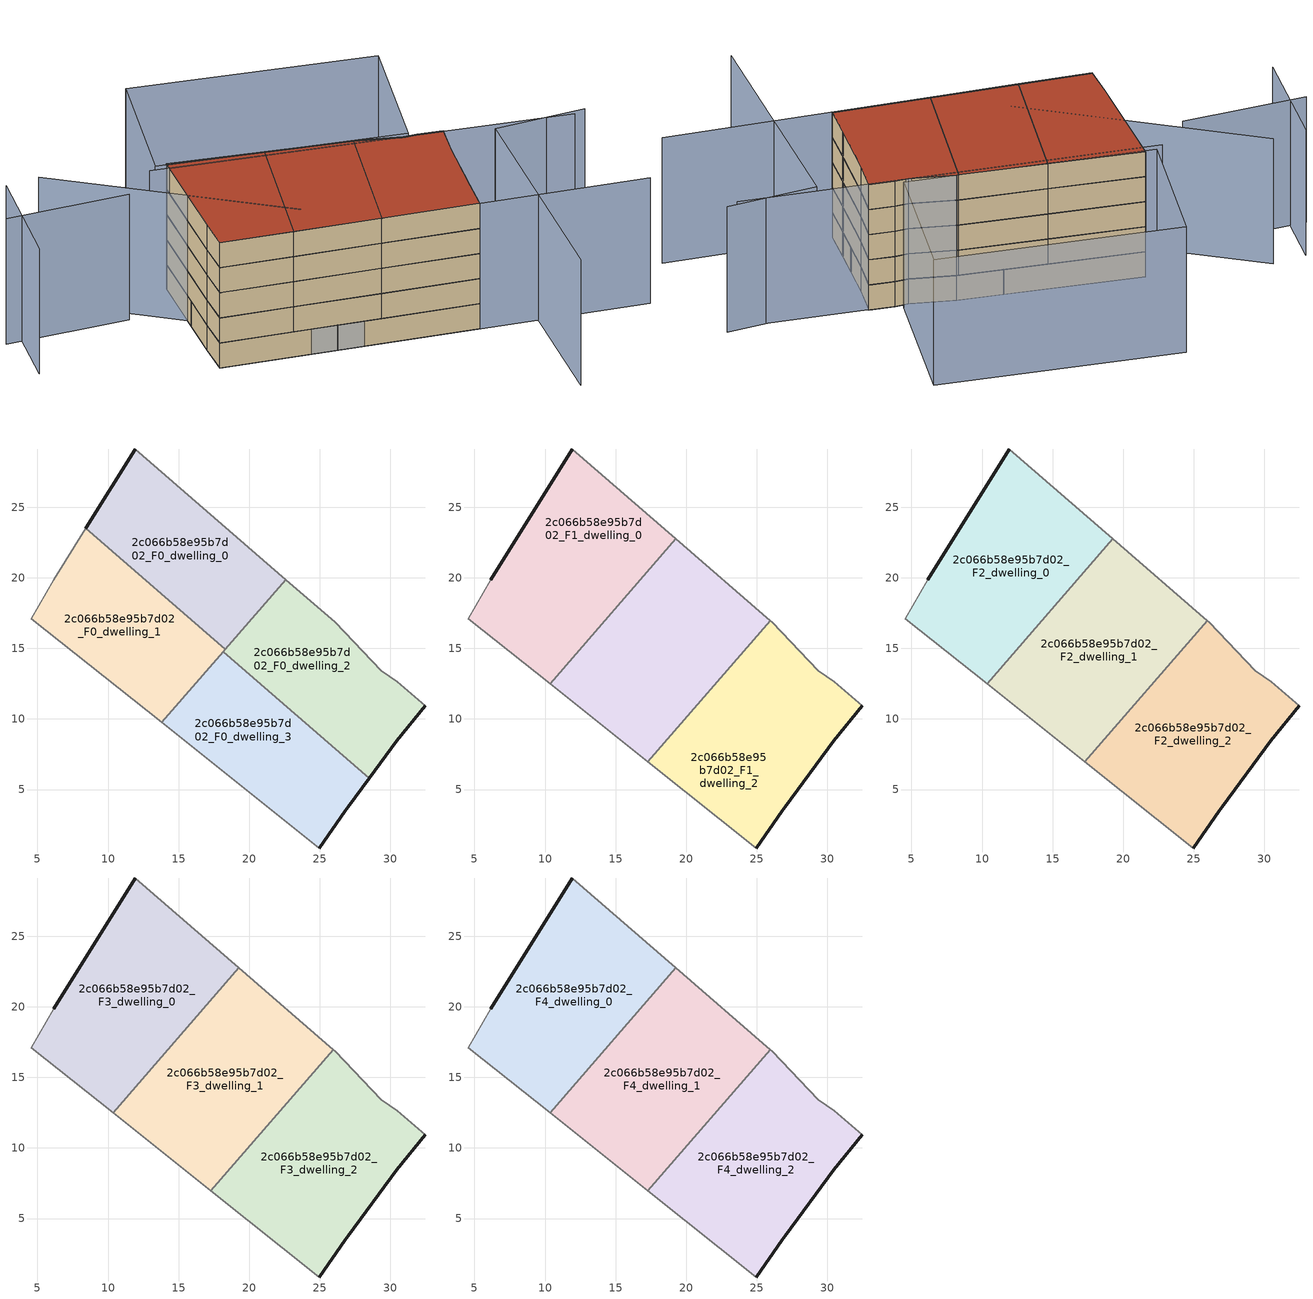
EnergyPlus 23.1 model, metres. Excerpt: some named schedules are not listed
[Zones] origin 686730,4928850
2c066b58e95b7d02_F0_dwelling_0
 floor ground (EU_floor_Construction): 18.3,14.94 22.58,19.88 11.94,29.13 8.43,23.51 z0
 wall outside (EU_wall_Construction): 8.43,23.51 11.94,29.13 z0:3
 wall adiabatic (EU_wall_Construction): 11.94,29.13 22.58,19.88 z0:3
 wall to 2c066b58e95b7d02_F0_dwelling_1 (EU_wall_Construction): 18.3,14.94 8.43,23.51 z0:3
 wall to 2c066b58e95b7d02_F0_dwelling_2 (EU_wall_Construction): 22.58,19.88 18.3,14.94 z0:3
2c066b58e95b7d02_F0_dwelling_1
 floor ground (EU_floor_Construction): 13.79,9.75 18.3,14.94 8.43,23.51 6.15,19.85 4.57,17.11 z0
 wall adiabatic (EU_wall_Construction): 13.79,9.75 4.57,17.11 6.15,19.85 8.43,23.51 z0:3
 wall to 2c066b58e95b7d02_F0_dwelling_3 (EU_wall_Construction): 18.15,14.78 13.79,9.75 z0:3
 wall to 2c066b58e95b7d02_F0_dwelling_2 (EU_wall_Construction): 18.3,14.94 18.15,14.78 z0:3
2c066b58e95b7d02_F0_dwelling_2
 floor ground (EU_floor_Construction): 30.46,8.45 32.46,10.95 30.49,12.65 29.36,13.42 26.08,16.84 22.58,19.88 18.15,14.78 28.51,5.79 z0
 wall outside (EU_wall_Construction): 32.46,10.95 30.46,8.45 28.51,5.79 z0:3
 wall adiabatic (EU_wall_Construction): 22.58,19.88 26.08,16.84 29.36,13.42 30.49,12.65 32.46,10.95 z0:3
 wall to 2c066b58e95b7d02_F0_dwelling_3 (EU_wall_Construction): 28.51,5.79 18.15,14.78 z0:3
2c066b58e95b7d02_F0_dwelling_3
 floor ground (EU_floor_Construction): 26.82,3.49 27.03,3.78 28.51,5.79 18.15,14.78 13.79,9.75 24.95,0.86 z0
 wall outside (EU_wall_Construction): 28.51,5.79 27.03,3.78 26.82,3.49 24.95,0.86 z0:3
 wall adiabatic (EU_wall_Construction): 24.95,0.86 13.79,9.75 z0:3
2c066b58e95b7d02_F1_dwelling_0
 floor to 2c066b58e95b7d02_F0_dwelling_0 (EU_floor_Construction): 14.99,17.82 19.27,22.75 11.94,29.13 8.43,23.51 z3
 floor to 2c066b58e95b7d02_F0_dwelling_1 (EU_floor_Construction): 10.36,12.49 14.99,17.82 8.43,23.51 6.15,19.85 4.57,17.11 z3
 wall outside (EU_wall_Construction): 6.15,19.85 11.94,29.13 z3:6
 wall adiabatic (EU_wall_Construction): 11.94,29.13 19.27,22.75 / 10.36,12.49 4.57,17.11 6.15,19.85 z3:6
 wall to 2c066b58e95b7d02_F1_dwelling_1 (EU_wall_Construction): 19.27,22.75 10.36,12.49 z3:6
2c066b58e95b7d02_F1_dwelling_1
 floor to 2c066b58e95b7d02_F0_dwelling_0 (EU_floor_Construction): 18.3,14.94 22.58,19.88 19.27,22.75 14.99,17.82 z3
 floor to 2c066b58e95b7d02_F0_dwelling_1 (EU_floor_Construction): 18.3,14.94 14.99,17.82 10.36,12.49 z3; 14.76,10.87 18.3,14.94 10.36,12.49 z3; 13.79,9.75 14.76,10.87 10.36,12.49 z3
 floor to 2c066b58e95b7d02_F0_dwelling_3 (EU_floor_Construction): 17.27,6.98 19.22,9.22 14.76,10.87 13.79,9.75 z3; 19.22,9.22 21.51,11.86 18.15,14.78 14.76,10.87 z3
 floor to 2c066b58e95b7d02_F0_dwelling_2 (EU_floor_Construction): 21.51,11.86 25.94,16.96 22.58,19.88 18.15,14.78 z3
 wall adiabatic (EU_wall_Construction): 19.27,22.75 25.94,16.96 / 17.27,6.98 10.36,12.49 z3:6
 wall to 2c066b58e95b7d02_F1_dwelling_2 (EU_wall_Construction): 25.94,16.96 17.27,6.98 z3:6
2c066b58e95b7d02_F1_dwelling_2
 floor to 2c066b58e95b7d02_F0_dwelling_2 (EU_floor_Construction): 30.46,8.45 32.46,10.95 30.49,12.65 29.36,13.42 26.08,16.84 25.94,16.96 21.51,11.86 28.51,5.79 z3
 floor to 2c066b58e95b7d02_F0_dwelling_3 (EU_floor_Construction): 26.82,3.49 27.03,3.78 28.51,5.79 21.51,11.86 17.27,6.98 24.95,0.86 z3
 wall outside (EU_wall_Construction): 32.46,10.95 30.46,8.45 27.03,3.78 26.82,3.49 24.95,0.86 z3:6
 wall adiabatic (EU_wall_Construction): 24.95,0.86 17.27,6.98 / 25.94,16.96 26.08,16.84 29.36,13.42 30.49,12.65 32.46,10.95 z3:6
2c066b58e95b7d02_F2_dwelling_0
 floor to 2c066b58e95b7d02_F1_dwelling_0 (EU_floor_Construction): 10.36,12.49 19.27,22.75 11.94,29.13 6.15,19.85 4.57,17.11 z6
 wall outside (EU_wall_Construction): 6.15,19.85 11.94,29.13 z6:9
 wall adiabatic (EU_wall_Construction): 11.94,29.13 19.27,22.75 / 10.36,12.49 4.57,17.11 6.15,19.85 z6:9
 wall to 2c066b58e95b7d02_F2_dwelling_1 (EU_wall_Construction): 19.27,22.75 10.36,12.49 z6:9
2c066b58e95b7d02_F2_dwelling_1
 floor to 2c066b58e95b7d02_F1_dwelling_1 (EU_floor_Construction): 17.27,6.98 25.94,16.96 19.27,22.75 10.36,12.49 z6
 wall adiabatic (EU_wall_Construction): 19.27,22.75 25.94,16.96 / 17.27,6.98 10.36,12.49 z6:9
 wall to 2c066b58e95b7d02_F2_dwelling_2 (EU_wall_Construction): 25.94,16.96 17.27,6.98 z6:9
2c066b58e95b7d02_F2_dwelling_2
 floor to 2c066b58e95b7d02_F1_dwelling_2 (EU_floor_Construction): 27.03,3.78 30.46,8.45 32.46,10.95 30.49,12.65 29.36,13.42 26.08,16.84 25.94,16.96 17.27,6.98 24.95,0.86 26.82,3.49 z6
 wall outside (EU_wall_Construction): 32.46,10.95 30.46,8.45 27.03,3.78 26.82,3.49 24.95,0.86 z6:9
 wall adiabatic (EU_wall_Construction): 24.95,0.86 17.27,6.98 / 25.94,16.96 26.08,16.84 29.36,13.42 30.49,12.65 32.46,10.95 z6:9
2c066b58e95b7d02_F3_dwelling_0
 floor to 2c066b58e95b7d02_F2_dwelling_0 (EU_floor_Construction): 10.36,12.49 19.27,22.75 11.94,29.13 6.15,19.85 4.57,17.11 z9
 wall outside (EU_wall_Construction): 6.15,19.85 11.94,29.13 z9:12
 wall adiabatic (EU_wall_Construction): 11.94,29.13 19.27,22.75 / 10.36,12.49 4.57,17.11 6.15,19.85 z9:12
 wall to 2c066b58e95b7d02_F3_dwelling_1 (EU_wall_Construction): 19.27,22.75 10.36,12.49 z9:12
2c066b58e95b7d02_F3_dwelling_1
 floor to 2c066b58e95b7d02_F2_dwelling_1 (EU_floor_Construction): 17.27,6.98 25.94,16.96 19.27,22.75 10.36,12.49 z9
 wall adiabatic (EU_wall_Construction): 19.27,22.75 25.94,16.96 / 17.27,6.98 10.36,12.49 z9:12
 wall to 2c066b58e95b7d02_F3_dwelling_2 (EU_wall_Construction): 25.94,16.96 17.27,6.98 z9:12
2c066b58e95b7d02_F3_dwelling_2
 floor to 2c066b58e95b7d02_F2_dwelling_2 (EU_floor_Construction): 27.03,3.78 30.46,8.45 32.46,10.95 30.49,12.65 29.36,13.42 26.08,16.84 25.94,16.96 17.27,6.98 24.95,0.86 26.82,3.49 z9
 wall outside (EU_wall_Construction): 32.46,10.95 30.46,8.45 27.03,3.78 26.82,3.49 24.95,0.86 z9:12
 wall adiabatic (EU_wall_Construction): 24.95,0.86 17.27,6.98 / 25.94,16.96 26.08,16.84 29.36,13.42 30.49,12.65 32.46,10.95 z9:12
2c066b58e95b7d02_F4_dwelling_0
 floor to 2c066b58e95b7d02_F3_dwelling_0 (EU_floor_Construction): 10.36,12.49 19.27,22.75 11.94,29.13 6.15,19.85 4.57,17.11 z12
 wall outside (EU_wall_Construction): 6.15,19.85 11.94,29.13 z12:15
 wall adiabatic (EU_wall_Construction): 11.94,29.13 19.27,22.75 / 10.36,12.49 4.57,17.11 6.15,19.85 z12:15
 wall to 2c066b58e95b7d02_F4_dwelling_1 (EU_wall_Construction): 19.27,22.75 10.36,12.49 z12:15
 roof outside (EU_roof_Construction): 19.27,22.75 10.36,12.49 4.57,17.11 6.15,19.85 11.94,29.13 z15
2c066b58e95b7d02_F4_dwelling_1
 floor to 2c066b58e95b7d02_F3_dwelling_1 (EU_floor_Construction): 17.27,6.98 25.94,16.96 19.27,22.75 10.36,12.49 z12
 wall adiabatic (EU_wall_Construction): 19.27,22.75 25.94,16.96 / 17.27,6.98 10.36,12.49 z12:15
 wall to 2c066b58e95b7d02_F4_dwelling_2 (EU_wall_Construction): 25.94,16.96 17.27,6.98 z12:15
 roof outside (EU_roof_Construction): 25.94,16.96 17.27,6.98 10.36,12.49 19.27,22.75 z15
2c066b58e95b7d02_F4_dwelling_2
 floor to 2c066b58e95b7d02_F3_dwelling_2 (EU_floor_Construction): 27.03,3.78 30.46,8.45 32.46,10.95 30.49,12.65 29.36,13.42 26.08,16.84 25.94,16.96 17.27,6.98 24.95,0.86 26.82,3.49 z12
 wall outside (EU_wall_Construction): 32.46,10.95 30.46,8.45 27.03,3.78 26.82,3.49 24.95,0.86 z12:15
 wall adiabatic (EU_wall_Construction): 24.95,0.86 17.27,6.98 / 25.94,16.96 26.08,16.84 29.36,13.42 30.49,12.65 32.46,10.95 z12:15
 roof outside (EU_roof_Construction): 29.36,13.42 30.49,12.65 32.46,10.95 30.46,8.45 27.03,3.78 26.82,3.49 24.95,0.86 17.27,6.98 25.94,16.96 26.08,16.84 z15
shading: 4.57,17.11 38.29,-9.78 / 2.76,37.75 13.72,14.17 / 23.35,-12.62 35.77,7.1 / 35.77,7.1 43.62,2.16 / 42.43,2.44 10.06,29.72 / -0.28,39.42 -6.72,30.57 / 5.75,29.03 -4.72,36.1 / 19.59,39.83 38.68,23.46 / 38.68,23.46 30.07,13.42 / 30.07,13.42 10.98,29.78 / 10.98,29.78 19.59,39.83 z0:15
[Building]
EU S2 Campaign: North Axis=0; Terrain=City; Solar Distribution=FullExterior
[Site:Location]
Bologna: Latitude=44.5; Longitude=11.25; Time Zone=1; Elevation=37
[SizingPeriod:WeatherFileDays]
AnnualSizingPeriod: Begin Month=1; Begin Day of Month=1; End Month=12; End Day of Month=31; Day of Week for Start Day=Monday; Use Weather File Daylight Saving Period=No; Use Weather File Rain and Snow Indicators=No
[MATERIAL]
EU_InternalMass_Material: Roughness=MediumRough; Thickness=0.1; Conductivity=1; Density=1800; Specific Heat=900; Thermal Absorptance=0.9; Solar Absorptance=0.7; Visible Absorptance=0.7
[MATERIAL:NOMASS] Roughness=MediumRough; Thermal Absorptance=0.9; Solar Absorptance=0.7; Visible Absorptance=0.7
Name | Thermal Resistance
EU_wall_NoMass | 0.905828
EU_roof_NoMass | 0.37593
EU_floor_NoMass | 0.67114
[CONSTRUCTION]
EU_wall_Construction: EU_wall_NoMass
EU_roof_Construction: EU_roof_NoMass
EU_floor_Construction: EU_floor_NoMass
EU_InternalMass_Construction: EU_InternalMass_Material
[ZONE] Type=1; Multiplier=1; Ceiling Height=autocalculate; Floor Area=autocalculate; Part of Total Floor Area=Yes
Name | Volume
2c066b58e95b7d02_F0_dwelling_0 | 266.456
2c066b58e95b7d02_F1_dwelling_0 | 355.269
2c066b58e95b7d02_F2_dwelling_0; 2c066b58e95b7d02_F3_dwelling_0; 2c066b58e95b7d02_F4_dwelling_0 | 355.271
2c066b58e95b7d02_F0_dwelling_1; 2c066b58e95b7d02_F0_dwelling_3 | 266.44
2c066b58e95b7d02_F1_dwelling_1 | 355.246
2c066b58e95b7d02_F2_dwelling_1; 2c066b58e95b7d02_F3_dwelling_1; 2c066b58e95b7d02_F4_dwelling_1 | 355.268
2c066b58e95b7d02_F0_dwelling_2 | 266.471
2c066b58e95b7d02_F1_dwelling_2 | 355.262
2c066b58e95b7d02_F2_dwelling_2; 2c066b58e95b7d02_F3_dwelling_2; 2c066b58e95b7d02_F4_dwelling_2 | 355.266
[INTERNALMASS] Construction=EU_InternalMass_Construction
Name | Zone or ZoneList | Surface Area
2c066b58e95b7d02_F0_dwelling_0_EU_InternalMass | 2c066b58e95b7d02_F0_dwelling_0 | 88.8188
2c066b58e95b7d02_F0_dwelling_1_EU_InternalMass | 2c066b58e95b7d02_F0_dwelling_1 | 88.8133
2c066b58e95b7d02_F0_dwelling_2_EU_InternalMass | 2c066b58e95b7d02_F0_dwelling_2 | 88.824
2c066b58e95b7d02_F0_dwelling_3_EU_InternalMass | 2c066b58e95b7d02_F0_dwelling_3 | 88.8132
2c066b58e95b7d02_F1_dwelling_0_EU_InternalMass | 2c066b58e95b7d02_F1_dwelling_0 | 118.424
2c066b58e95b7d02_F1_dwelling_1_EU_InternalMass | 2c066b58e95b7d02_F1_dwelling_1 | 118.423
2c066b58e95b7d02_F1_dwelling_2_EU_InternalMass | 2c066b58e95b7d02_F1_dwelling_2 | 118.422
2c066b58e95b7d02_F2_dwelling_0_EU_InternalMass | 2c066b58e95b7d02_F2_dwelling_0 | 118.424
2c066b58e95b7d02_F2_dwelling_1_EU_InternalMass | 2c066b58e95b7d02_F2_dwelling_1 | 118.423
2c066b58e95b7d02_F2_dwelling_2_EU_InternalMass | 2c066b58e95b7d02_F2_dwelling_2 | 118.422
2c066b58e95b7d02_F3_dwelling_0_EU_InternalMass | 2c066b58e95b7d02_F3_dwelling_0 | 118.424
2c066b58e95b7d02_F3_dwelling_1_EU_InternalMass | 2c066b58e95b7d02_F3_dwelling_1 | 118.423
2c066b58e95b7d02_F3_dwelling_2_EU_InternalMass | 2c066b58e95b7d02_F3_dwelling_2 | 118.422
2c066b58e95b7d02_F4_dwelling_0_EU_InternalMass | 2c066b58e95b7d02_F4_dwelling_0 | 118.424
2c066b58e95b7d02_F4_dwelling_1_EU_InternalMass | 2c066b58e95b7d02_F4_dwelling_1 | 118.423
2c066b58e95b7d02_F4_dwelling_2_EU_InternalMass | 2c066b58e95b7d02_F4_dwelling_2 | 118.422
[OTHEREQUIPMENT] Fuel Type=Electricity; Design Level Calculation Method=Watts/Area; Power per Zone Floor Area=1; Fraction Latent=0; Fraction Radiant=0; Fraction Lost=0; Carbon Dioxide Generation Rate=0; EndUse Subcategory=EU_Step8_InternalGains
Name | Zone or ZoneList or Space or SpaceList | Schedule
EU_Step8_InternalGain_2c066b58e95b7d02_F0_dwelling_0_f000 | 2c066b58e95b7d02_F0_dwelling_0 | EU_Step8_GainSchedule_2c066b58e95b7d02_F0_dwelling_0_f000
EU_Step8_InternalGain_2c066b58e95b7d02_F0_dwelling_1_f000 | 2c066b58e95b7d02_F0_dwelling_1 | EU_Step8_GainSchedule_2c066b58e95b7d02_F0_dwelling_1_f000
EU_Step8_InternalGain_2c066b58e95b7d02_F0_dwelling_2_f000 | 2c066b58e95b7d02_F0_dwelling_2 | EU_Step8_GainSchedule_2c066b58e95b7d02_F0_dwelling_2_f000
EU_Step8_InternalGain_2c066b58e95b7d02_F0_dwelling_3_f000 | 2c066b58e95b7d02_F0_dwelling_3 | EU_Step8_GainSchedule_2c066b58e95b7d02_F0_dwelling_3_f000
EU_Step8_InternalGain_2c066b58e95b7d02_F1_dwelling_0_f000 | 2c066b58e95b7d02_F1_dwelling_0 | EU_Step8_GainSchedule_2c066b58e95b7d02_F1_dwelling_0_f000
EU_Step8_InternalGain_2c066b58e95b7d02_F1_dwelling_1_f000 | 2c066b58e95b7d02_F1_dwelling_1 | EU_Step8_GainSchedule_2c066b58e95b7d02_F1_dwelling_1_f000
EU_Step8_InternalGain_2c066b58e95b7d02_F1_dwelling_2_f000 | 2c066b58e95b7d02_F1_dwelling_2 | EU_Step8_GainSchedule_2c066b58e95b7d02_F1_dwelling_2_f000
EU_Step8_InternalGain_2c066b58e95b7d02_F2_dwelling_0_f000 | 2c066b58e95b7d02_F2_dwelling_0 | EU_Step8_GainSchedule_2c066b58e95b7d02_F2_dwelling_0_f000
EU_Step8_InternalGain_2c066b58e95b7d02_F2_dwelling_1_f000 | 2c066b58e95b7d02_F2_dwelling_1 | EU_Step8_GainSchedule_2c066b58e95b7d02_F2_dwelling_1_f000
EU_Step8_InternalGain_2c066b58e95b7d02_F2_dwelling_2_f000 | 2c066b58e95b7d02_F2_dwelling_2 | EU_Step8_GainSchedule_2c066b58e95b7d02_F2_dwelling_2_f000
EU_Step8_InternalGain_2c066b58e95b7d02_F3_dwelling_0_f000 | 2c066b58e95b7d02_F3_dwelling_0 | EU_Step8_GainSchedule_2c066b58e95b7d02_F3_dwelling_0_f000
EU_Step8_InternalGain_2c066b58e95b7d02_F3_dwelling_1_f000 | 2c066b58e95b7d02_F3_dwelling_1 | EU_Step8_GainSchedule_2c066b58e95b7d02_F3_dwelling_1_f000
EU_Step8_InternalGain_2c066b58e95b7d02_F3_dwelling_2_f000 | 2c066b58e95b7d02_F3_dwelling_2 | EU_Step8_GainSchedule_2c066b58e95b7d02_F3_dwelling_2_f000
EU_Step8_InternalGain_2c066b58e95b7d02_F4_dwelling_0_f000 | 2c066b58e95b7d02_F4_dwelling_0 | EU_Step8_GainSchedule_2c066b58e95b7d02_F4_dwelling_0_f000
EU_Step8_InternalGain_2c066b58e95b7d02_F4_dwelling_1_f000 | 2c066b58e95b7d02_F4_dwelling_1 | EU_Step8_GainSchedule_2c066b58e95b7d02_F4_dwelling_1_f000
EU_Step8_InternalGain_2c066b58e95b7d02_F4_dwelling_2_f000 | 2c066b58e95b7d02_F4_dwelling_2 | EU_Step8_GainSchedule_2c066b58e95b7d02_F4_dwelling_2_f000
[ZONEVENTILATION:DESIGNFLOWRATE] Schedule=EU_AlwaysOn; Design Flow Rate Calculation Method=AirChanges/Hour; Air Changes per Hour=0.73129; Ventilation Type=Natural; Fan Pressure Rise=0; Fan Total Efficiency=1; Constant Term Coefficient=1; Temperature Term Coefficient=0; Velocity Term Coefficient=0; Velocity Squared Term Coefficient=0; Minimum Indoor Temperature=-100; Maximum Indoor Temperature=100; Delta Temperature=-100; Minimum Outdoor Temperature=-100; Maximum Outdoor Temperature=100; Maximum Wind Speed=40
Name | Zone or ZoneList or Space or SpaceList
EU_ConstantAir_2c066b58e95b7d02_F0_dwelling_0 | 2c066b58e95b7d02_F0_dwelling_0
EU_ConstantAir_2c066b58e95b7d02_F0_dwelling_1 | 2c066b58e95b7d02_F0_dwelling_1
EU_ConstantAir_2c066b58e95b7d02_F0_dwelling_2 | 2c066b58e95b7d02_F0_dwelling_2
EU_ConstantAir_2c066b58e95b7d02_F0_dwelling_3 | 2c066b58e95b7d02_F0_dwelling_3
EU_ConstantAir_2c066b58e95b7d02_F1_dwelling_0 | 2c066b58e95b7d02_F1_dwelling_0
EU_ConstantAir_2c066b58e95b7d02_F1_dwelling_1 | 2c066b58e95b7d02_F1_dwelling_1
EU_ConstantAir_2c066b58e95b7d02_F1_dwelling_2 | 2c066b58e95b7d02_F1_dwelling_2
EU_ConstantAir_2c066b58e95b7d02_F2_dwelling_0 | 2c066b58e95b7d02_F2_dwelling_0
EU_ConstantAir_2c066b58e95b7d02_F2_dwelling_1 | 2c066b58e95b7d02_F2_dwelling_1
EU_ConstantAir_2c066b58e95b7d02_F2_dwelling_2 | 2c066b58e95b7d02_F2_dwelling_2
EU_ConstantAir_2c066b58e95b7d02_F3_dwelling_0 | 2c066b58e95b7d02_F3_dwelling_0
EU_ConstantAir_2c066b58e95b7d02_F3_dwelling_1 | 2c066b58e95b7d02_F3_dwelling_1
EU_ConstantAir_2c066b58e95b7d02_F3_dwelling_2 | 2c066b58e95b7d02_F3_dwelling_2
EU_ConstantAir_2c066b58e95b7d02_F4_dwelling_0 | 2c066b58e95b7d02_F4_dwelling_0
EU_ConstantAir_2c066b58e95b7d02_F4_dwelling_1 | 2c066b58e95b7d02_F4_dwelling_1
EU_ConstantAir_2c066b58e95b7d02_F4_dwelling_2 | 2c066b58e95b7d02_F4_dwelling_2
[HVACTEMPLATE:THERMOSTAT] Constant Heating Setpoint=20; Constant Cooling Setpoint=50
EU_HeatOnly_2c066b58e95b7d02_F0_dwelling_0; EU_HeatOnly_2c066b58e95b7d02_F0_dwelling_1; EU_HeatOnly_2c066b58e95b7d02_F0_dwelling_2; EU_HeatOnly_2c066b58e95b7d02_F0_dwelling_3; EU_HeatOnly_2c066b58e95b7d02_F1_dwelling_0; EU_HeatOnly_2c066b58e95b7d02_F1_dwelling_1; EU_HeatOnly_2c066b58e95b7d02_F1_dwelling_2; EU_HeatOnly_2c066b58e95b7d02_F2_dwelling_0; EU_HeatOnly_2c066b58e95b7d02_F2_dwelling_1; EU_HeatOnly_2c066b58e95b7d02_F2_dwelling_2; EU_HeatOnly_2c066b58e95b7d02_F3_dwelling_0; EU_HeatOnly_2c066b58e95b7d02_F3_dwelling_1; EU_HeatOnly_2c066b58e95b7d02_F3_dwelling_2; EU_HeatOnly_2c066b58e95b7d02_F4_dwelling_0; EU_HeatOnly_2c066b58e95b7d02_F4_dwelling_1
